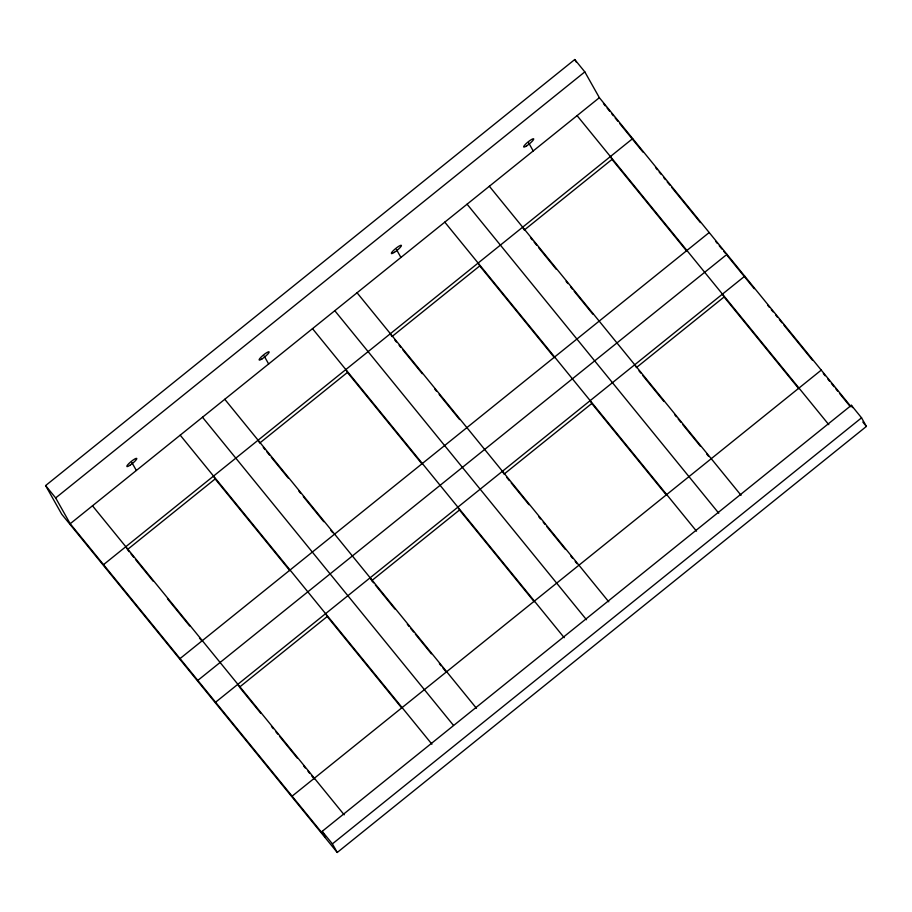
<?xml version="1.0" encoding="UTF-8"?>
<svg xmlns="http://www.w3.org/2000/svg" width="912" height="912" viewBox="0 0 912 912"><rect width="100%" height="100%" fill="white"/><g stroke="black" fill="none" stroke-linecap="round" stroke-linejoin="round"><path stroke-width="1.37" d="M45.6 485.583L55.666 497.941L70.201 523.739L325.424 837.079L322.187 831.345L851.352 405.293L861.555 417.821L866.4 426.417L337.246 852.469L61.754 514.243L45.6 485.583L574.754 59.531L584.82 71.888L599.366 97.687L851.067 406.718M55.666 497.941L584.82 71.888M70.201 523.739L599.366 97.687M103.523 564.653L632.689 138.601M213.533 476.075L215.152 478.948L127.418 549.583L129.208 551.76M345.83 369.565L347.438 372.427L259.715 443.061L258.096 440.2M478.116 263.055L479.735 265.916L392 336.551L390.929 334.647M610.402 156.545L612.02 159.406L524.297 230.041L522.679 227.179M180.04 658.589L709.194 232.537M197.813 680.409L726.967 254.357M215.585 702.229L744.739 276.176M325.595 613.651L327.214 616.523L239.48 687.158L260.832 713.366M373.555 582.825L371.765 580.636L459.5 510.002L457.881 507.14M590.178 400.63L591.785 403.492L504.062 474.126L502.444 471.265M636.348 367.616L724.082 296.981L722.464 294.12M292.091 796.165L821.256 370.112M337.246 852.469L332.401 843.874L861.555 417.821M603.47 103.615L605.272 105.826M607.061 108.026L609.752 111.332M611.553 113.533L613.343 115.733M615.144 117.944L617.834 121.25M619.624 123.451L642.96 152.099M655.523 167.523L657.313 169.723M659.114 171.923L660.904 174.124M663.594 177.43L665.395 179.641M667.185 181.841L669.875 185.147M671.677 187.348L700.393 222.608M715.646 241.338L717.436 243.538M719.237 245.738L721.928 249.044M723.718 251.245L725.519 253.456M727.309 255.656L754.235 288.705M767.687 305.235L769.489 307.435M771.278 309.635L773.08 311.847M775.77 315.142L777.56 317.353M779.361 319.553L782.051 322.859M783.841 325.06L812.558 360.32M823.331 373.532L825.121 375.744M827.811 379.05L829.612 381.25M831.402 383.45L834.092 386.756M835.894 388.957L837.683 391.168M839.485 393.368L850.246 406.592M862.809 422.017L866.4 426.417M577.079 115.63L828.791 424.661M612.02 159.406L686.747 251.153M724.082 296.981L798.809 388.729M489.356 186.265L741.068 495.296M530.522 237.69L532.3 239.867M534.079 242.056L536.746 245.328M538.525 247.517L556.32 269.359M566.101 281.375L567.891 283.564M570.559 286.835L572.337 289.024M574.115 291.202L592.8 314.15M639.016 370.888L640.794 373.076M642.572 375.265L663.925 401.474M674.606 414.584L676.385 416.773M678.163 418.95L680.831 422.233M682.609 424.411L700.405 446.253M706.629 453.902L708.407 456.091M467.069 204.197L718.781 513.228M444.794 222.14L696.506 531.172M479.735 265.916L554.462 357.664M591.785 403.492L666.524 495.239M357.059 292.775L608.771 601.806M394.668 339.834L396.446 342.011M399.125 345.295L400.904 347.472M402.682 349.661L422.256 373.692M434.705 388.979L436.483 391.168M439.151 394.44L459.614 419.566M506.73 477.409L509.398 480.681M511.176 482.87L528.971 504.712M538.753 516.728L540.531 518.917M543.21 522.188L544.988 524.377M546.767 526.555L565.451 549.491M570.787 556.046L572.565 558.235M575.233 561.507L577.011 563.696M334.784 310.707L586.496 619.738M312.497 328.651L564.209 637.682M347.438 372.427L422.176 464.185M459.5 510.002L534.227 601.76M224.774 399.285L476.486 708.316M263.272 447.439L265.05 449.616M266.828 451.805L269.496 455.077M271.274 457.265L288.181 478.013M298.862 491.123L300.641 493.312M303.308 496.584L323.771 521.71M330.885 530.442L332.663 532.631M375.334 585.014L394.907 609.045M407.356 624.332L409.135 626.521M410.913 628.699L413.581 631.982M415.359 634.159L431.376 653.824M439.39 663.651L441.169 665.84M442.947 668.017L445.615 671.3M202.487 417.229L453.321 725.177M180.211 435.161L431.923 744.192M215.152 478.948L289.879 570.695M327.214 616.523L401.941 708.271M92.488 505.795L344.189 814.826M130.986 553.949L133.654 557.221M135.432 559.409L153.227 581.252M167.455 598.728L189.696 626.031M199.489 638.047L201.267 640.235M271.514 726.476L273.292 728.665M275.96 731.937L277.738 734.126M279.517 736.303L297.312 758.146M303.536 765.795L305.315 767.984M307.982 771.256L309.761 773.444M311.539 775.622L314.207 778.905M322.187 831.345L332.401 843.874M851.352 405.293L852.64 407.584M574.754 59.531L576.099 61.925M528.698 142.922L533.212 150.947M634.729 364.754L635.812 366.658M396.401 249.432L400.927 257.458M264.115 355.942L268.641 363.968M370.158 577.775L371.765 580.636M131.83 462.452L136.344 470.478M237.861 684.285L238.944 686.2M125.81 546.71L126.882 548.625M129.846 465.337A6.373 1.151 -39.2 0 0 136.789 458.462A6.373 1.151 -39.2 0 0 128.843 463.57A6.373 1.151 -39.2 0 0 129.846 465.337M262.109 358.849A6.441 1.163 -39.2 0 0 269.131 351.907A6.441 1.163 -39.2 0 0 261.106 357.071A6.441 1.163 -39.2 0 0 262.109 358.849M394.406 252.339A6.441 1.163 -39.2 0 0 401.417 245.396A6.441 1.163 -39.2 0 0 393.391 250.549A6.441 1.163 -39.2 0 0 394.406 252.339M526.691 145.829A6.441 1.163 -39.2 0 0 533.702 138.886A6.441 1.163 -39.2 0 0 525.688 144.039A6.441 1.163 -39.2 0 0 526.691 145.829"/></g></svg>
